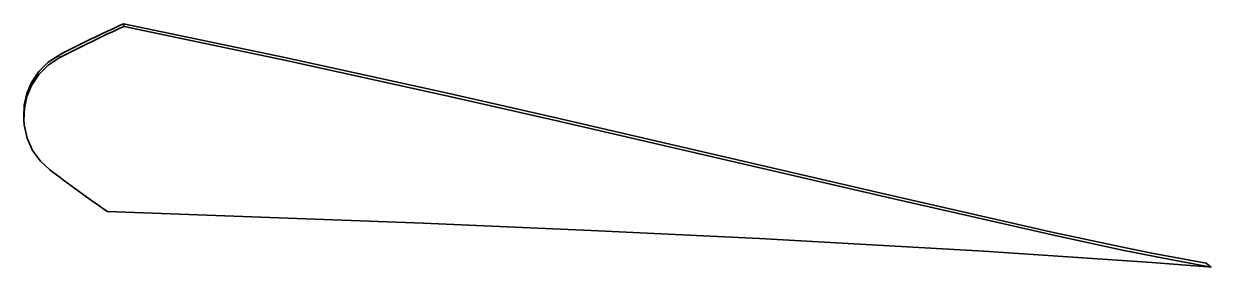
# Model space of a CAD drawing. Extents: x 184 to 237, y -33 to 154.
# Drawn here: x 183.7 to 236.7, y 143.1 to 153.9 of the extents above.
import ezdxf

# ---------------------------------------------------------------- set-up
doc = ezdxf.new("R2010")
doc.units = 0

msp = doc.modelspace()

# ---------------------------------------------------------------- linework, layer by layer
at = {"color": 7, "lineweight": 35, "ltscale": 0.002958}
msp.add_line((188.1306, 153.926086), (188.148544, 153.809143), dxfattribs=at)
at = {"color": 7, "lineweight": 13, "ltscale": 0.003279}
msp.add_line((185.251053, 152.400482), (185.248459, 152.531616), dxfattribs=at)
at = {"color": 7, "lineweight": 35, "ltscale": 0.003369}
msp.add_line((183.679031, 149.639709), (183.673325, 149.774368), dxfattribs=at)
at = {"color": 7, "lineweight": 35, "ltscale": 0.004303}
msp.add_line((236.43959, 143.244202), (236.270004, 143.273743), dxfattribs=at)
at = {"color": 7, "lineweight": 35, "ltscale": 0.00705}
msp.add_line((236.660385, 143.068802), (236.43959, 143.244202), dxfattribs=at)
at = {"color": 7, "lineweight": 35, "ltscale": 0.004321}
msp.add_line((236.660385, 143.068802), (236.490128, 143.098495), dxfattribs=at)
at = {"color": 7, "lineweight": 35, "ltscale": 0.003986}
msp.add_line((236.501541, 143.082565), (236.660385, 143.068802), dxfattribs=at)
at = {"color": 7, "lineweight": 35}
for points in [[(236.270004, 143.273743), (234.00322, 143.6996), (232.496567, 144.006958), (229.489975, 144.653519), (222.129166, 146.322372), (207.423416, 149.727356), (202.516159, 150.839127), (195.329544, 152.419296), (188.1306, 153.926086)], [(236.490128, 143.098495), (234.217392, 143.526093), (232.706802, 143.834641), (229.692368, 144.483688), (222.303207, 146.160995), (207.540878, 149.583344), (202.614761, 150.700851), (195.387894, 152.291962), (188.148544, 153.809158)], [(185.248459, 152.531616), (184.759445, 152.211823), (184.342392, 151.79628), (184.01564, 151.302658), (183.812546, 150.816757), (183.69725, 150.301758), (183.673325, 149.774368)], [(185.251053, 152.400482), (184.763046, 152.079666), (184.346909, 151.663483), (184.020889, 151.169556), (183.818008, 150.68306), (183.702866, 150.167557), (183.679031, 149.639709)], [(183.679031, 149.639709), (183.69722, 149.412384), (183.827133, 148.825546), (184.071152, 148.278854), (184.419083, 147.795914), (184.815933, 147.427185)], [(236.501541, 143.082565), (234.00441, 143.2789), (226.507248, 143.789597), (216.50386, 144.353058), (208.99794, 144.711304), (201.490219, 145.029327), (187.406296, 145.549438)]]:
    msp.add_lwpolyline(points, dxfattribs=at)
for centre, radius, start, end in [((213.232101, 98.376595), 60.957695, 114.317088, 117.326872), ((212.764694, 99.498978), 59.628504, 114.382466, 117.478584), ((221.111008, 194.765198), 59.650713, 232.521841, 235.595249)]:
    msp.add_arc(centre, radius, start, end, dxfattribs=at)

doc.saveas('drawing.dxf')
